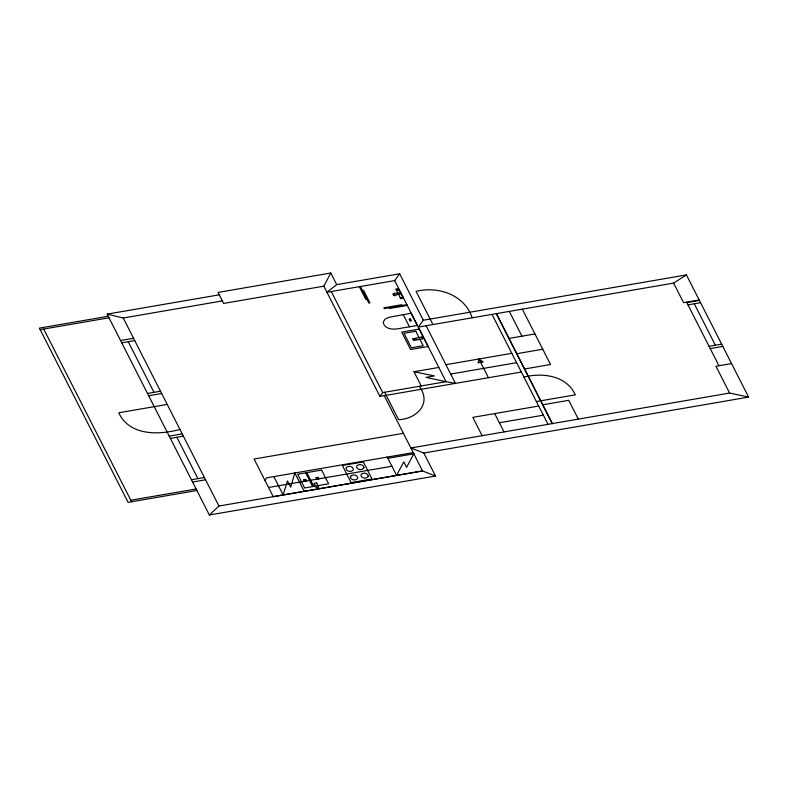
<?xml version="1.0" encoding="UTF-8"?>
<svg xmlns="http://www.w3.org/2000/svg" width="788" height="788" viewBox="0 0 788 788"><rect width="100%" height="100%" fill="white"/><g stroke="black" fill="none" stroke-linecap="round" stroke-linejoin="round"><path stroke-width="1.18" d="M294.791 472.987L290.674 487.171L287.502 480.946L283.158 494.913L273.84 476.592M330.793 273.012L218.02 292.437L223.625 303.429L323.829 286.172L330.793 273.012L336.703 284.616L399.664 273.771L423.314 320.243L418.31 327.079L673.632 283.099L686.427 274.913L748.6 397.093L423.806 453.041L410.863 447.968L729.59 393.054L748.6 397.093M413.808 453.74L406.588 467.333L403.791 461.837L396.571 475.4L387.233 457.06M336.703 284.616L326.931 292.279L394.66 280.607L399.664 273.771M323.829 286.172L379.924 396.403L382.702 392.601L446.097 381.678L455.444 383.392L426.111 325.739M219.241 294.82L107.129 314.126L209.352 514.988L218.926 506.034L422.565 470.958L435.508 476.031L423.806 453.041M108.222 316.274L39.4 328.123L128.089 502.36L196.892 490.5M40.178 329.65L109 317.8M107.129 314.126L123.233 317.997L222.344 300.918M362.48 290.545L363.564 290.358L369.936 302.868L368.853 303.055L360.431 286.507M120.564 340.524L133.556 338.279M400.728 292.998L393.823 293.274L392.907 294.101L393.557 295.382L395.093 295.786L397.418 294.466L401.151 293.826M366.794 299.016L365.711 299.204L359.348 286.694M121.726 342.81L134.718 340.574M400.245 297.697L402.895 297.243M406.904 304.67L384.288 308.561L383.904 307.803L401.644 304.739L402.038 305.508M407.288 305.429L389.548 308.492L389.164 307.724M423.314 320.243L686.427 274.913M409.464 326.803L417.256 325.464L411.041 313.26L388.612 317.367L384.987 319.17L383.204 322.302C384.18 329.069 392.848 329.778 398.295 328.695L409.464 326.803L403.249 314.599M147.494 393.448L160.486 391.212M699.192 300.001L683.6 302.69L673.632 283.099M686.801 302.562L699.389 300.386M148.656 395.734L161.648 393.498M687.963 304.848L700.552 302.681M508.94 338.426L534.973 333.945M167.214 404.431L118.742 412.784C129.429 435.971 158.979 435.163 179.94 429.44M445.919 364.677L511.875 353.32M516.77 353.704L542.755 349.232M421.245 385.962L413.995 371.719L438.827 367.444M450.687 374.034L516.642 362.677M524.552 369.001L550.536 364.519L522.306 309.162M379.924 396.403L521.4 372.034M169.213 436.119L182.205 433.873M523.912 377.117C542.44 372.35 566.533 375.492 575.339 394.837L536.352 401.555M170.375 438.404L183.368 436.168M709.072 346.316L721.66 344.139M710.234 348.601L722.823 346.434M731.54 363.564L715.947 366.243L729.59 393.054M542.765 404.786L568.749 400.314L578.313 419.118M538.628 406.027L472.83 417.364L482.148 435.685M403.407 433.301L254.081 459.03L273.239 496.676L422.555 470.929L384.239 395.655M499.365 422.752L543.287 415.187M191.415 479.744L204.407 477.508M192.577 482.039L205.569 479.793M130.818 500.222L196.113 488.974M413.227 452.608L266.659 477.833L265.251 480L265.448 481.379M387.863 458.311L413.848 453.829M268.629 487.486L391.912 466.25M209.352 514.988L435.508 476.031M414.005 371.739L434.405 375.925L425.963 377.373L446.077 381.688L394.66 280.607M694.258 303.764L715.366 345.233M686.604 302.168L718.952 365.731M509.314 311.408L521.932 336.19M491.988 314.392L548.024 424.338M472.209 317.791C464.526 294.791 438.187 285.837 416.074 291.383L432.957 324.558M478.897 359.003L488.422 377.708M494.697 413.592L504.024 431.913M398.088 293.451L395.832 289.029L398.482 288.575L403.387 298.219L400.747 298.672L398.511 294.279M397.27 293.599L397.684 294.416M419.206 386.317C432.208 403.308 416.685 419.058 398.6 419.679L384.642 392.266M331.265 291.53L382.702 392.601M294.82 472.977L304.148 491.298M123.233 317.997L218.926 506.034M128.217 341.687L153.995 392.326M176.867 437.281L197.906 478.621M43.695 329.049L131.586 501.749M397.664 289.846L398.157 290.26L397.664 289.846M401.555 297.371L401.555 297.371M393.645 293.697C394.059 297.342 396.374 294.131 393.645 293.697M316.687 477.922C317.367 480.572 319.682 476.671 316.687 477.922M413.454 339.086C414.124 341.736 416.438 337.825 413.454 339.086M303.666 479.813L304.434 481.33L306.581 480.956L305.813 479.449L303.666 479.813M304.286 480.059C304.966 482.709 307.281 478.799 304.286 480.059M316.067 477.676L316.835 479.193L318.982 478.818L318.214 477.311L316.067 477.676M412.823 338.84L413.592 340.347L415.739 339.983L414.971 338.466L412.823 338.84M479.055 359.308L478.011 362.805L483.211 361.909L479.055 359.308M350.719 476.129L350.374 477.036C350.66 480.099 355.506 480.907 357.378 478.74L357.722 477.843C357.437 474.78 352.591 473.962 350.719 476.129M346.365 467.589L346.021 468.486C346.316 471.549 351.152 472.367 353.024 470.19L353.369 469.293C353.083 466.23 348.237 465.422 346.365 467.589M363.889 467.481L363.544 468.377C361.672 470.554 356.836 469.737 356.54 466.673L356.885 465.777C358.757 463.6 363.603 464.418 363.889 467.481M368.242 476.031L367.897 476.927C366.026 479.094 361.18 478.286 360.894 475.223L361.239 474.317C363.11 472.15 367.957 472.967 368.242 476.031M398.994 289.58L396.344 290.033L399.004 289.61M410.42 318.953L409.1 319.179L410.095 321.11L411.405 320.893L410.42 318.953M419.265 329.079L401.722 332.103L410.587 349.517L428.13 346.493L419.265 329.079M415.808 331.255L404.008 333.285L411.395 347.804L423.195 345.765L415.808 331.255M421.747 337.077L415.68 338.121L416.616 339.953L422.683 338.909L421.747 337.077M363.298 461.896L342.376 465.501L351.074 482.601L372.005 478.996L363.298 461.896M305.646 472.859L297.647 474.238L304.631 487.979L312.629 486.6L305.646 472.859M321.632 470.072L306.827 472.623L313.821 486.363L328.616 483.812L321.632 470.072M316.638 482.916L314.038 483.369L316.215 487.644L318.805 487.191L316.638 482.916M552.329 423.589L496.371 313.634L552.28 423.599"/></g></svg>
